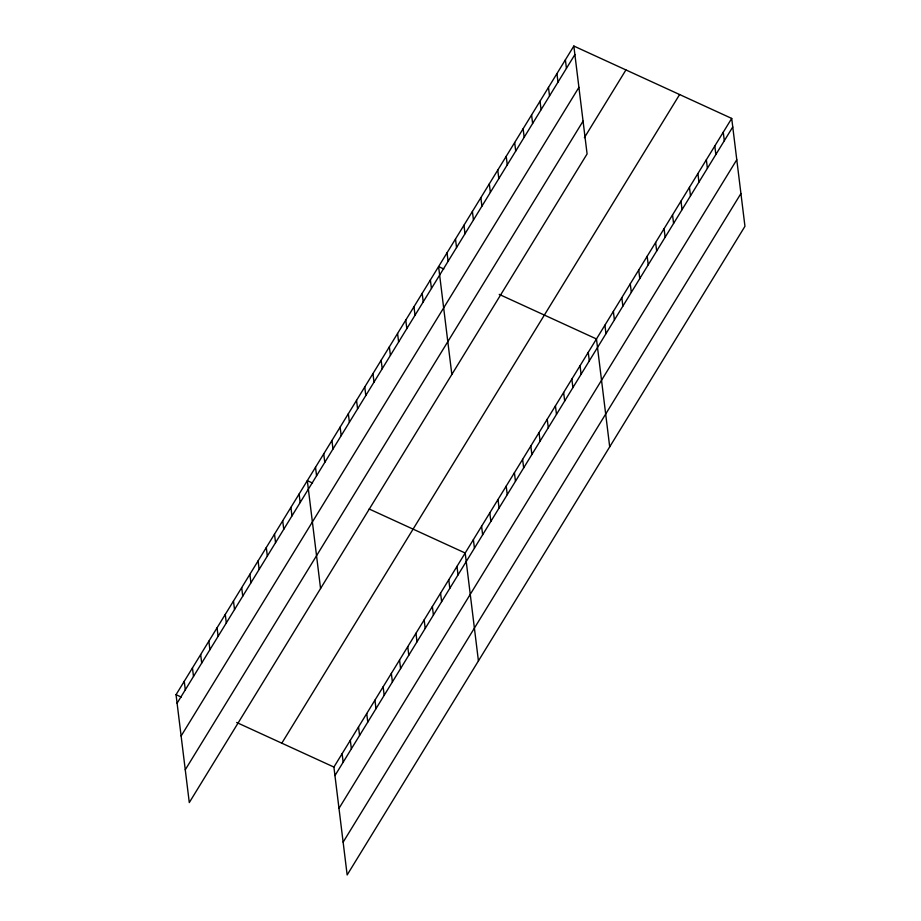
<?xml version="1.0" encoding="UTF-8"?>
<svg xmlns="http://www.w3.org/2000/svg" width="921" height="921" viewBox="0 0 921 921"><rect width="100%" height="100%" fill="white"/><g stroke="black" fill="none" stroke-linecap="round" stroke-linejoin="round"><path stroke-width="1.38" d="M573.841 46.05L587.091 153.934L189.289 802.571L176.049 694.687L573.841 46.05L731.711 118.429L744.951 226.313L347.159 874.95L333.909 767.066L731.711 118.429M177.085 703.218L574.888 54.581M181.115 736.006L578.918 87.368M185.259 769.783L583.062 121.146M584.375 137.701L625.935 69.938M281.814 743.178L679.617 94.541M334.956 775.597L732.759 126.96M338.986 808.385L736.777 159.747M343.13 842.162L740.933 193.525M443.795 268.978L438.592 266.583L451.843 374.467M499.228 294.386L596.463 338.963L609.702 446.846M312.53 483.03L307.315 480.635L320.566 588.519M369.171 509.002L465.186 553.014L478.425 660.898M176.049 694.687L181.253 697.082M236.674 722.49L333.909 767.066M723.261 132.21L724.309 140.74M714.8 145.99L715.847 154.521M706.349 159.782L707.397 168.301M697.899 173.562L698.947 182.093M689.449 187.343L690.485 195.874M680.987 201.135L682.035 209.654M672.537 214.915L673.585 223.435M664.087 228.696L665.135 237.227M655.625 242.476L656.673 251.007M647.175 256.268L648.223 264.788M638.725 270.049L639.773 278.579M630.275 283.829L631.322 292.36M621.813 297.61L622.861 306.14M613.363 311.402L614.411 319.921M604.913 325.182L605.96 333.713M565.39 59.83L566.438 68.361M556.94 73.622L557.988 82.142M588.254 352.34L589.302 360.871M548.479 87.403L549.526 95.922M580.046 365.718L581.093 374.248M540.028 101.183L541.076 109.714M571.849 379.095L572.897 387.626M531.578 114.964L532.626 123.495M563.64 392.484L564.688 401.003M523.128 128.756L524.176 137.275M555.432 405.862L556.48 414.381M514.666 142.536L515.714 151.056M547.235 419.239L548.283 427.758M506.216 156.317L507.264 164.847M539.027 432.617L540.074 441.136M497.766 170.097L498.814 178.628M530.818 445.994L531.866 454.514M489.316 183.889L490.363 192.408M522.621 459.372L523.669 467.891M480.854 197.67L481.902 206.2M514.413 472.749L515.461 481.269M472.404 211.45L473.452 219.981M506.205 486.127L507.252 494.658M498.008 499.504L499.055 508.035M463.954 225.242L465.001 233.761M489.799 512.882L490.847 521.413M455.504 239.023L456.54 247.542M481.591 526.259L482.639 534.79M447.042 252.803L448.09 261.334M473.394 539.637L474.43 548.168M430.383 279.961L431.431 288.492M456.977 566.392L458.025 574.923M422.186 293.339L423.234 301.869M448.78 579.77L449.816 588.3M413.978 306.728L415.026 315.247M440.572 593.147L441.62 601.678M405.77 320.105L406.817 328.624M432.363 606.525L433.411 615.055M397.573 333.483L398.62 342.002M424.167 619.914L425.203 628.433M389.364 346.86L390.412 355.379M415.958 633.291L417.006 641.81M381.156 360.238L382.203 368.757M407.75 646.669L408.797 655.188M372.959 373.615L374.007 382.134M399.553 660.046L400.589 668.565M364.751 386.993L365.798 395.512M391.344 673.424L392.392 681.943M356.542 400.37L357.59 408.901M383.136 686.801L384.184 695.32M348.345 413.748L349.393 422.279M374.939 700.179L375.975 708.698M340.137 427.125L341.184 435.656M366.731 713.556L367.778 722.087M331.928 440.503L332.976 449.034M358.522 726.934L359.57 735.465M323.732 453.88L324.779 462.411M350.325 740.311L351.362 748.842M315.523 467.258L316.571 475.789M342.117 753.689L343.165 762.22M299.118 494.013L300.165 502.544M290.909 507.39L291.957 515.921M282.701 520.768L283.749 529.299M274.504 534.157L275.552 542.676M266.296 547.535L267.343 556.054M258.087 560.912L259.135 569.431M249.89 574.29L250.926 582.809M241.682 587.667L242.73 596.186M233.474 601.045L234.521 609.564M225.277 614.422L226.313 622.941M217.068 627.8L218.116 636.33M208.86 641.177L209.907 649.708M200.663 654.555L201.699 663.085M192.454 667.932L193.502 676.463M184.246 681.31L185.294 689.841"/></g></svg>
